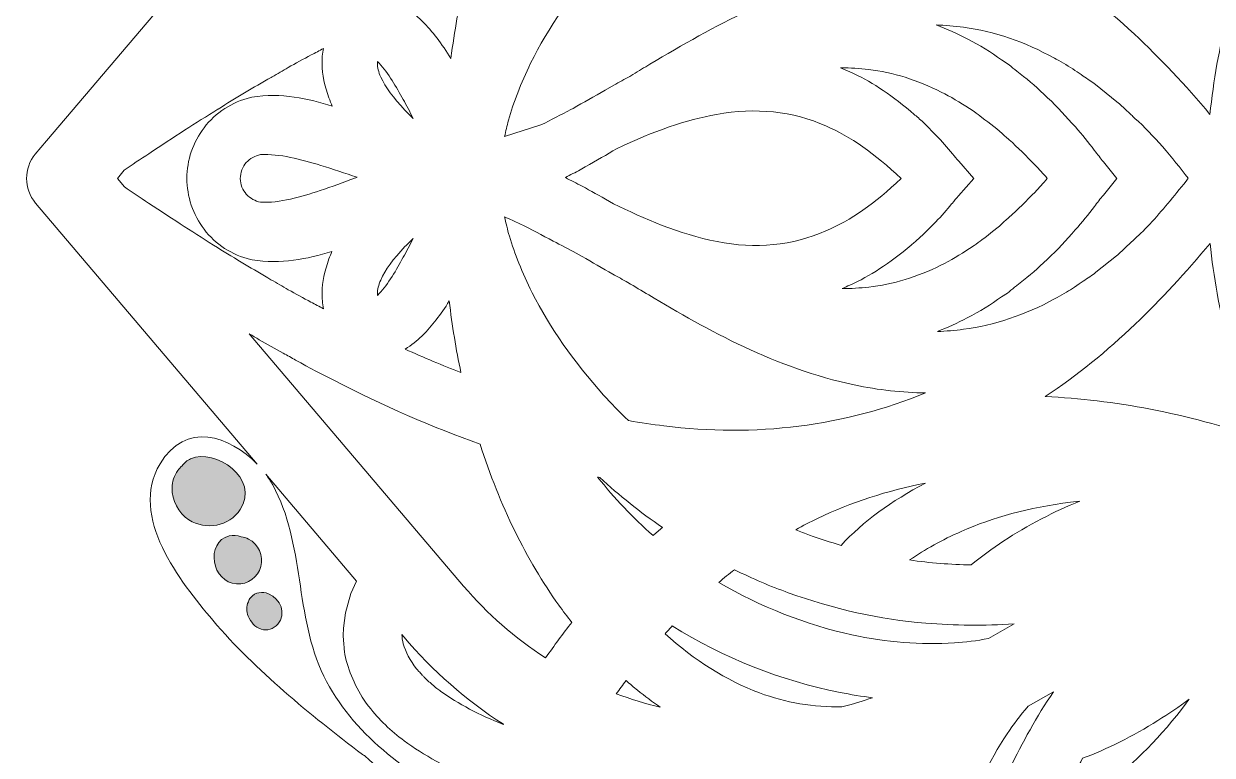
# Model space of a CAD drawing. Header units: millimetres. Extents: x -197 to 1097, y -667 to 136.
# Drawn here: x 193.4 to 317.7, y -111.9 to -35.4 of the extents above; entities that cross this region are included whole.
import ezdxf

# ---------------------------------------------------------------- set-up
doc = ezdxf.new("R2010")
doc.units = ezdxf.units.MM
doc.header["$MEASUREMENT"] = 0
doc.layers.add('engraving', color=7, linetype='Continuous')
doc.layers.add('Layer 5', color=7, linetype='Continuous')

# ---------------------------------------------------------------- blocks, each defined once
blk = doc.blocks.new('block 2')
at = {"layer": 'engraving'}
h = blk.add_hatch(color=1, dxfattribs=at)
h.dxf.hatch_style = 2
edge = h.paths.add_edge_path()
edge.add_spline(control_points=[(216.03, -86.19), (218.16, -82.91), (213.36, -79.74), (210.84, -80.88), (210.48, -81.04), (210.18, -81.28), (209.94, -81.62), (209.79, -81.76), (209.65, -81.91), (209.52, -82.09), (209.11, -82.64), (208.92, -83.27), (208.9, -83.91), (208.86, -85.21), (209.54, -86.54), (210.67, -87.26), (212.4, -88.38), (214.88, -87.94), (216.03, -86.19)], knot_values=[0, 0, 0, 0, 1, 1, 1, 2, 2, 2, 3, 3, 3, 4, 4, 4, 5, 5, 5, 6, 6, 6, 6], degree=3, periodic=1)
h = blk.add_hatch(color=1, dxfattribs=at)
h.dxf.hatch_style = 2
edge = h.paths.add_edge_path()
edge.add_spline(control_points=[(218.18, -92.14), (218.49, -91.01), (217.93, -89.81), (216.9, -89.27), (216.66, -89.15), (216.39, -89.07), (216.12, -89.03), (215.73, -88.88), (215.31, -88.83), (214.88, -88.94), (213.63, -89.24), (213.15, -90.5), (213.33, -91.66), (213.53, -92.86), (214.39, -93.87), (215.65, -93.96), (216.82, -94.05), (217.88, -93.27), (218.18, -92.14)], knot_values=[0, 0, 0, 0, 1, 1, 1, 2, 2, 2, 3, 3, 3, 4, 4, 4, 5, 5, 5, 6, 6, 6, 6], degree=3, periodic=1)
h = blk.add_hatch(color=1, dxfattribs=at)
h.dxf.hatch_style = 2
edge = h.paths.add_edge_path()
edge.add_spline(control_points=[(217.13, -95.38), (217.02, -95.52), (216.93, -95.67), (216.88, -95.83), (216.63, -96.29), (216.67, -96.85), (216.87, -97.34), (217.12, -97.94), (217.56, -98.5), (218.21, -98.7), (218.85, -98.89), (219.53, -98.69), (219.97, -98.18), (220.91, -97.09), (220.23, -95.5), (219, -94.99), (218.35, -94.73), (217.59, -94.83), (217.13, -95.38)], knot_values=[0, 0, 0, 0, 1, 1, 1, 2, 2, 2, 3, 3, 3, 4, 4, 4, 5, 5, 5, 6, 6, 6, 6], degree=3, periodic=1)
at = {"layer": 'engraving', "lineweight": 0}
for points in [[(216.03, -86.19), (218.16, -82.91), (213.36, -79.74), (210.84, -80.88), (210.48, -81.04), (210.18, -81.28), (209.94, -81.62), (209.79, -81.76), (209.65, -81.91), (209.52, -82.09), (209.11, -82.64), (208.92, -83.27), (208.9, -83.91), (208.86, -85.21), (209.54, -86.54), (210.67, -87.26), (212.4, -88.38), (214.88, -87.94), (216.03, -86.19)], [(218.18, -92.14), (218.49, -91.01), (217.93, -89.81), (216.9, -89.27), (216.66, -89.15), (216.39, -89.07), (216.12, -89.03), (215.73, -88.88), (215.31, -88.83), (214.88, -88.94), (213.63, -89.24), (213.15, -90.5), (213.33, -91.66), (213.53, -92.86), (214.39, -93.87), (215.65, -93.96), (216.82, -94.05), (217.88, -93.27), (218.18, -92.14)], [(217.13, -95.38), (217.02, -95.52), (216.93, -95.67), (216.88, -95.83), (216.63, -96.29), (216.67, -96.85), (216.87, -97.34), (217.12, -97.94), (217.56, -98.5), (218.21, -98.7), (218.85, -98.89), (219.53, -98.69), (219.97, -98.18), (220.91, -97.09), (220.23, -95.5), (219, -94.99), (218.35, -94.73), (217.59, -94.83), (217.13, -95.38)]]:
    blk.add_open_spline(points, degree=3, knots=[0, 0, 0, 0, 1, 1, 1, 2, 2, 2, 3, 3, 3, 4, 4, 4, 5, 5, 5, 6, 6, 6, 6], dxfattribs=at)

msp = doc.modelspace()

# ---------------------------------------------------------------- linework, layer by layer
at = {"layer": 'Layer 5', "lineweight": 0}
for points, knots in [([(577.26, -48.98), (577.26, -48.98), (556.16, -24.14), (556.16, -24.14), (558.66, -25.37), (561.46, -25.24), (563.31, -22.13), (566.59, -16.58), (561.23, -9.82), (557.77, -5.76), (553.22, -0.39), (547.68, 4.04), (542.12, 8.3), (542.05, 8.35), (541.99, 8.38), (541.92, 8.41), (539.24, 10.86), (536.13, 12.85), (532.93, 14.61), (533.15, 15.09), (533.37, 15.57), (533.59, 16.05), (534.04, 15.91), (534.5, 15.76), (534.95, 15.58), (537.78, 14.45), (540.34, 12.81), (543.03, 11.41), (545.81, 9.98), (549.04, 8.88), (552.11, 9.89), (554.45, 10.66), (556.4, 12.63), (557, 15.01), (557.64, 17.52), (556.78, 20.13), (554.58, 21.64), (552.02, 23.39), (548.84, 23.11), (545.98, 22.58), (542.37, 21.91), (538.84, 20.85), (535.28, 20.02), (537.09, 24.45), (538.75, 29.15), (540.25, 34.11), (540.57, 35.17), (540.43, 36.35), (539.86, 37.34), (539.29, 38.32), (538.34, 39.04), (537.25, 39.29), (531.4, 40.66), (525.73, 41.67), (520.3, 42.32), (523.17, 45.55), (526.39, 48.49), (529.22, 51.79), (531.11, 54), (532.93, 56.62), (532.7, 59.71), (532.5, 62.37), (530.67, 64.42), (528.17, 65.12), (525.81, 65.79), (523.13, 65.09), (521.29, 63.45), (518.88, 61.29), (518.22, 57.94), (518.07, 54.82), (517.93, 51.79), (518.07, 48.75), (517.64, 45.74), (517.49, 44.69), (517.24, 43.67), (516.92, 42.68), (516.53, 42.71), (516.13, 42.76), (515.74, 42.79), (515.91, 46.98), (515.82, 51.27), (514.92, 55.37), (514.92, 55.43), (514.93, 55.51), (514.91, 55.59), (514.01, 62.54), (512.94, 69.55), (510.57, 76.17), (508.78, 81.2), (505.61, 89.22), (499.16, 89.15), (495.82, 89.11), (494.27, 87.09), (493.91, 84.59), (493.91, 84.59), (484.42, 111.18), (484.42, 111.18), (484.42, 111.18), (483.8, 112.89), (483.8, 112.89), (483.1, 114.68), (481.28, 115.73), (479.35, 115.44), (479.35, 115.44), (446.04, 109.36), (446.04, 109.36), (448.87, 110.84), (450.71, 113.54), (448.72, 117.06), (445.56, 122.68), (437.03, 121.42), (431.78, 120.46), (424.86, 119.19), (418.25, 116.62), (411.78, 113.92), (411.71, 113.89), (411.65, 113.85), (411.59, 113.81), (408.18, 112.73), (404.95, 111.07), (401.88, 109.22), (401.57, 109.66), (401.25, 110.1), (400.93, 110.54), (401.24, 110.82), (401.56, 111.1), (401.89, 111.36), (404.29, 113.24), (406.99, 114.64), (409.54, 116.28), (412.17, 117.96), (414.73, 120.21), (415.4, 123.38), (415.91, 125.79), (415.17, 128.46), (413.41, 130.17), (411.56, 131.98), (408.87, 132.54), (406.46, 131.38), (403.67, 130.04), (402.31, 127.15), (401.35, 124.41), (400.15, 121.01), (399.3, 117.5), (398.27, 114.06), (395.43, 117.68), (392.31, 121.32), (388.91, 124.94), (388.15, 125.75), (387.06, 126.21), (385.92, 126.21), (384.78, 126.21), (383.69, 125.75), (382.93, 124.93), (378.72, 120.45), (374.93, 115.95), (371.6, 111.47), (370.12, 115.75), (369.18, 120.22), (367.66, 124.5), (366.7, 127.24), (365.34, 130.13), (362.55, 131.47), (360.14, 132.63), (357.45, 132.07), (355.6, 130.26), (353.84, 128.55), (353.1, 125.88), (353.61, 123.46), (354.28, 120.3), (356.84, 118.05), (359.47, 116.36), (362.02, 114.73), (364.72, 113.33), (367.12, 111.45), (368.09, 110.68), (368.95, 109.82), (369.74, 108.91), (369.54, 108.62), (369.34, 108.34), (369.14, 108.05), (369.13, 108.06), (369.11, 108.07), (369.1, 108.08), (365.45, 110.42), (361.56, 112.59), (357.42, 113.9), (357.36, 113.94), (357.3, 113.98), (357.23, 114.01), (350.76, 116.7), (344.15, 119.28), (337.23, 120.54), (331.98, 121.5), (323.45, 122.77), (320.29, 117.15), (318.55, 114.07), (319.74, 111.62), (321.96, 110.06), (321.96, 110.06), (294.25, 115.12), (294.25, 115.12), (294.25, 115.12), (292.46, 115.44), (292.46, 115.44), (290.56, 115.73), (288.74, 114.68), (288.03, 112.87), (288.03, 112.87), (275.71, 78.36), (275.71, 78.36), (276.97, 82.41), (276.15, 87.37), (270.89, 87.43), (264.45, 87.5), (261.28, 79.48), (259.48, 74.45), (257.12, 67.83), (256.04, 60.81), (255.14, 53.86), (255.13, 53.78), (255.13, 53.71), (255.14, 53.64), (254.35, 50.05), (254.18, 46.31), (254.27, 42.62), (253.75, 42.56), (253.24, 42.52), (252.72, 42.46), (252.6, 42.97), (252.49, 43.49), (252.42, 44.02), (251.98, 47.03), (252.12, 50.07), (251.98, 53.1), (251.84, 56.22), (251.17, 59.56), (248.76, 61.72), (246.93, 63.37), (244.25, 64.07), (241.88, 63.4), (239.39, 62.7), (237.56, 60.65), (237.36, 57.99), (237.12, 54.9), (238.95, 52.28), (240.84, 50.07), (243.27, 47.23), (246.01, 44.65), (248.55, 41.93), (244.04, 41.28), (239.37, 40.41), (234.59, 39.29), (233.5, 39.04), (232.55, 38.32), (231.98, 37.34), (231.41, 36.35), (231.27, 35.17), (231.59, 34.11), (233.35, 28.31), (235.32, 22.84), (237.5, 17.78), (232.94, 18.63), (228.5, 20.09), (223.92, 20.94), (221.07, 21.48), (217.88, 21.75), (215.33, 20), (213.12, 18.49), (212.26, 15.89), (212.9, 13.38), (213.5, 11), (215.45, 9.02), (217.79, 8.26), (220.87, 7.25), (224.1, 8.34), (226.87, 9.78), (229.56, 11.17), (232.13, 12.81), (234.95, 13.94), (236.19, 14.44), (237.45, 14.77), (238.73, 15), (238.87, 14.69), (239.01, 14.38), (239.16, 14.07), (239.06, 14.06), (238.96, 14.03), (238.86, 13.98), (235.01, 11.98), (231.19, 9.7), (227.98, 6.77), (227.91, 6.75), (227.85, 6.71), (227.79, 6.66), (222.22, 2.41), (216.68, -2.03), (212.13, -7.39), (208.67, -11.46), (203.31, -18.21), (206.6, -23.76), (208.71, -27.33), (212.09, -26.98), (214.83, -25.15), (214.83, -25.15), (195.76, -47.59), (195.76, -47.59), (195.76, -47.59), (194.58, -48.98), (194.58, -48.98), (193.38, -50.49), (193.38, -52.59), (194.6, -54.11), (194.6, -54.11), (217.81, -81.43), (217.81, -81.43), (214.93, -78.44), (210.29, -76.92), (207.64, -81.4), (204.36, -86.94), (209.72, -93.7), (213.17, -97.77), (217.73, -103.13), (223.27, -107.56), (228.83, -111.82), (228.9, -111.87), (228.96, -111.9), (229.02, -111.93), (231.86, -114.52), (235.18, -116.61), (238.57, -118.43), (238.37, -118.87), (238.17, -119.31), (237.97, -119.76), (237.31, -119.58), (236.65, -119.36), (236, -119.1), (233.17, -117.97), (230.61, -116.33), (227.91, -114.94), (225.14, -113.5), (221.91, -112.41), (218.84, -113.42), (216.5, -114.18), (214.55, -116.16), (213.95, -118.53), (213.31, -121.04), (214.17, -123.65), (216.37, -125.16), (218.93, -126.91), (222.11, -126.64), (224.97, -126.1), (228.84, -125.38), (232.62, -124.23), (236.45, -123.37), (234.68, -127.72), (233.06, -132.33), (231.59, -137.18), (231.27, -138.25), (231.41, -139.43), (231.98, -140.41), (232.55, -141.4), (233.5, -142.11), (234.59, -142.37), (240.28, -143.7), (245.8, -144.69), (251.09, -145.34), (248.12, -148.78), (244.7, -151.85), (241.73, -155.32), (239.84, -157.53), (238.01, -160.14), (238.25, -163.23), (238.45, -165.9), (240.28, -167.94), (242.78, -168.65), (245.14, -169.31), (247.82, -168.61), (249.66, -166.97), (252.07, -164.81), (252.73, -161.47), (252.88, -158.35), (253.02, -155.32), (252.88, -152.28), (253.31, -149.26), (253.49, -148.02), (253.8, -146.84), (254.21, -145.68), (254.55, -145.72), (254.9, -145.75), (255.24, -145.78), (255.24, -145.81), (255.23, -145.84), (255.23, -145.87), (255.03, -150.2), (255.1, -154.65), (256.03, -158.89), (256.03, -158.96), (256.02, -159.03), (256.03, -159.11), (256.94, -166.06), (258.01, -173.07), (260.37, -179.7), (262.17, -184.72), (265.34, -192.75), (271.78, -192.67), (276.54, -192.62), (277.67, -188.56), (276.91, -184.8), (276.91, -184.8), (287.42, -214.25), (287.42, -214.25), (287.42, -214.25), (288.04, -215.96), (288.04, -215.96), (288.74, -217.76), (290.56, -218.81), (292.49, -218.52), (292.49, -218.52), (325.96, -212.4), (325.96, -212.4), (322.57, -213.73), (320.01, -216.64), (322.22, -220.59), (325.38, -226.2), (333.92, -224.94), (339.17, -223.98), (346.09, -222.72), (352.7, -220.14), (359.17, -217.45), (359.24, -217.42), (359.3, -217.38), (359.36, -217.34), (363.08, -216.16), (366.59, -214.29), (369.91, -212.23), (370.18, -212.61), (370.46, -212.99), (370.74, -213.37), (370.21, -213.91), (369.66, -214.41), (369.06, -214.88), (366.66, -216.76), (363.96, -218.16), (361.4, -219.8), (358.78, -221.48), (356.21, -223.73), (355.55, -226.9), (355.04, -229.31), (355.78, -231.98), (357.54, -233.7), (359.39, -235.5), (362.08, -236.07), (364.49, -234.91), (367.28, -233.57), (368.63, -230.68), (369.6, -227.93), (370.94, -224.16), (371.83, -220.24), (373.04, -216.44), (376.01, -220.29), (379.32, -224.16), (382.93, -228.01), (383.69, -228.82), (384.78, -229.29), (385.92, -229.29), (387.06, -229.29), (388.15, -228.82), (388.91, -228.01), (392.82, -223.85), (396.36, -219.67), (399.52, -215.51), (400.9, -219.63), (401.83, -223.91), (403.28, -228.02), (404.25, -230.76), (405.6, -233.66), (408.4, -235), (410.81, -236.15), (413.5, -235.59), (415.35, -233.79), (417.11, -232.07), (417.84, -229.4), (417.34, -226.99), (416.67, -223.82), (414.11, -221.57), (411.48, -219.89), (408.93, -218.25), (406.22, -216.85), (403.83, -214.97), (402.99, -214.31), (402.22, -213.58), (401.52, -212.8), (401.75, -212.48), (401.98, -212.15), (402.21, -211.83), (405.76, -214.08), (409.52, -216.15), (413.53, -217.43), (413.58, -217.47), (413.65, -217.5), (413.72, -217.54), (420.19, -220.23), (426.8, -222.81), (433.72, -224.07), (438.97, -225.03), (447.5, -226.29), (450.66, -220.68), (452.78, -216.9), (450.53, -214.08), (447.36, -212.68), (447.36, -212.68), (477.59, -218.2), (477.59, -218.2), (477.59, -218.2), (479.38, -218.52), (479.38, -218.52), (481.28, -218.8), (483.1, -217.75), (483.81, -215.94), (483.81, -215.94), (494.72, -185.4), (494.72, -185.4), (494.79, -188.34), (496.28, -190.91), (500.06, -190.95), (506.5, -191.02), (509.67, -183), (511.47, -177.97), (513.83, -171.35), (514.9, -164.34), (515.81, -157.39), (515.82, -157.31), (515.82, -157.24), (515.81, -157.17), (516.63, -153.45), (516.78, -149.59), (516.67, -145.78), (517.16, -145.73), (517.65, -145.69), (518.14, -145.64), (518.3, -146.26), (518.44, -146.89), (518.53, -147.54), (518.96, -150.56), (518.82, -153.6), (518.96, -156.63), (519.11, -159.75), (519.78, -163.09), (522.19, -165.25), (524.02, -166.89), (526.7, -167.59), (529.06, -166.92), (531.56, -166.22), (533.39, -164.17), (533.59, -161.51), (533.83, -158.42), (532, -155.8), (530.11, -153.59), (527.59, -150.65), (524.75, -148), (522.14, -145.16), (527.01, -144.51), (532.06, -143.58), (537.26, -142.37), (538.34, -142.11), (539.29, -141.4), (539.86, -140.41), (540.43, -139.43), (540.57, -138.25), (540.25, -137.18), (538.57, -131.64), (536.69, -126.41), (534.63, -121.54), (538.78, -122.4), (542.85, -123.69), (547.02, -124.47), (549.88, -125), (553.07, -125.28), (555.62, -123.53), (557.83, -122.02), (558.69, -119.41), (558.05, -116.9), (557.44, -114.52), (555.5, -112.55), (553.16, -111.78), (550.08, -110.77), (546.85, -111.87), (544.08, -113.3), (541.38, -114.7), (538.82, -116.34), (536, -117.47), (535.08, -117.83), (534.16, -118.11), (533.22, -118.32), (533.05, -117.94), (532.87, -117.56), (532.7, -117.18), (536.34, -115.26), (539.93, -113.07), (542.97, -110.3), (543.03, -110.27), (543.1, -110.24), (543.16, -110.19), (548.73, -105.93), (554.26, -101.5), (558.82, -96.13), (562.27, -92.07), (567.64, -85.31), (564.35, -79.77), (562.49, -76.62), (559.66, -76.52), (557.13, -77.79), (557.13, -77.79), (576.08, -55.48), (576.08, -55.48), (576.08, -55.48), (577.26, -54.09), (577.26, -54.09), (578.46, -52.59), (578.46, -50.49), (577.26, -48.98)], [0, 0, 0, 0, 1, 1, 1, 2, 2, 2, 3, 3, 3, 4, 4, 4, 5, 5, 5, 6, 6, 6, 7, 7, 7, 8, 8, 8, 9, 9, 9, 10, 10, 10, 11, 11, 11, 12, 12, 12, 13, 13, 13, 14, 14, 14, 15, 15, 15, 16, 16, 16, 17, 17, 17, 18, 18, 18, 19, 19, 19, 20, 20, 20, 21, 21, 21, 22, 22, 22, 23, 23, 23, 24, 24, 24, 25, 25, 25, 26, 26, 26, 27, 27, 27, 28, 28, 28, 29, 29, 29, 30, 30, 30, 31, 31, 31, 32, 32, 32, 33, 33, 33, 34, 34, 34, 35, 35, 35, 36, 36, 36, 37, 37, 37, 38, 38, 38, 39, 39, 39, 40, 40, 40, 41, 41, 41, 42, 42, 42, 43, 43, 43, 44, 44, 44, 45, 45, 45, 46, 46, 46, 47, 47, 47, 48, 48, 48, 49, 49, 49, 50, 50, 50, 51, 51, 51, 52, 52, 52, 53, 53, 53, 54, 54, 54, 55, 55, 55, 56, 56, 56, 57, 57, 57, 58, 58, 58, 59, 59, 59, 60, 60, 60, 61, 61, 61, 62, 62, 62, 63, 63, 63, 64, 64, 64, 65, 65, 65, 66, 66, 66, 67, 67, 67, 68, 68, 68, 69, 69, 69, 70, 70, 70, 71, 71, 71, 72, 72, 72, 73, 73, 73, 74, 74, 74, 75, 75, 75, 76, 76, 76, 77, 77, 77, 78, 78, 78, 79, 79, 79, 80, 80, 80, 81, 81, 81, 82, 82, 82, 83, 83, 83, 84, 84, 84, 85, 85, 85, 86, 86, 86, 87, 87, 87, 88, 88, 88, 89, 89, 89, 90, 90, 90, 91, 91, 91, 92, 92, 92, 93, 93, 93, 94, 94, 94, 95, 95, 95, 96, 96, 96, 97, 97, 97, 98, 98, 98, 99, 99, 99, 100, 100, 100, 101, 101, 101, 102, 102, 102, 103, 103, 103, 104, 104, 104, 105, 105, 105, 106, 106, 106, 107, 107, 107, 108, 108, 108, 109, 109, 109, 110, 110, 110, 111, 111, 111, 112, 112, 112, 113, 113, 113, 114, 114, 114, 115, 115, 115, 116, 116, 116, 117, 117, 117, 118, 118, 118, 119, 119, 119, 120, 120, 120, 121, 121, 121, 122, 122, 122, 123, 123, 123, 124, 124, 124, 125, 125, 125, 126, 126, 126, 127, 127, 127, 128, 128, 128, 129, 129, 129, 130, 130, 130, 131, 131, 131, 132, 132, 132, 133, 133, 133, 134, 134, 134, 135, 135, 135, 136, 136, 136, 137, 137, 137, 138, 138, 138, 139, 139, 139, 140, 140, 140, 141, 141, 141, 142, 142, 142, 143, 143, 143, 144, 144, 144, 145, 145, 145, 146, 146, 146, 147, 147, 147, 148, 148, 148, 149, 149, 149, 150, 150, 150, 151, 151, 151, 152, 152, 152, 153, 153, 153, 154, 154, 154, 155, 155, 155, 156, 156, 156, 157, 157, 157, 158, 158, 158, 159, 159, 159, 160, 160, 160, 161, 161, 161, 162, 162, 162, 163, 163, 163, 164, 164, 164, 165, 165, 165, 166, 166, 166, 167, 167, 167, 168, 168, 168, 169, 169, 169, 170, 170, 170, 171, 171, 171, 172, 172, 172, 173, 173, 173, 174, 174, 174, 175, 175, 175, 176, 176, 176, 177, 177, 177, 178, 178, 178, 179, 179, 179, 180, 180, 180, 181, 181, 181, 182, 182, 182, 183, 183, 183, 184, 184, 184, 185, 185, 185, 186, 186, 186, 187, 187, 187, 188, 188, 188, 189, 189, 189, 190, 190, 190, 191, 191, 191, 192, 192, 192, 193, 193, 193, 194, 194, 194, 195, 195, 195, 196, 196, 196, 197, 197, 197, 198, 198, 198, 199, 199, 199, 200, 200, 200, 201, 201, 201, 202, 202, 202, 203, 203, 203, 204, 204, 204, 205, 205, 205, 206, 206, 206, 207, 207, 207, 207]), ([(253.84, -28.7), (253.84, -28.7), (253.85, -28.7), (253.85, -28.7), (254.56, -27.9), (255.33, -27.1), (256.27, -26.2), (257.71, -25.93), (259.06, -25.72), (260.4, -25.56), (270.23, -24.2), (280.08, -25.48), (288.57, -29.16), (285.91, -29.12), (283.13, -29.41), (280.26, -30.03), (272.48, -31.77), (265.72, -35.54), (258.9, -39.58), (258.31, -39.93), (257.72, -40.29), (257.12, -40.65), (257.12, -40.65), (256.79, -40.86), (256.79, -40.86), (256.24, -41.16), (255.69, -41.46), (255.13, -41.78), (255.13, -41.78), (254.23, -42.29), (254.23, -42.29), (253.08, -42.94), (251.93, -43.6), (250.85, -44.21), (250.85, -44.21), (250.64, -44.32), (250.64, -44.32), (249.61, -44.86), (248.55, -45.41), (247.49, -45.94), (247.49, -45.94), (243.69, -47.16), (243.69, -47.16), (243.81, -46.61), (243.94, -46.04), (244.1, -45.45), (244.62, -43.59), (245.38, -41.63), (246.42, -39.49), (248.27, -35.73), (250.77, -32.1), (253.84, -28.7)], [0, 0, 0, 0, 1, 1, 1, 2, 2, 2, 3, 3, 3, 4, 4, 4, 5, 5, 5, 6, 6, 6, 7, 7, 7, 8, 8, 8, 9, 9, 9, 10, 10, 10, 11, 11, 11, 12, 12, 12, 13, 13, 13, 14, 14, 14, 15, 15, 15, 16, 16, 16, 17, 17, 17, 17]), ([(322.78, -24.36), (320.01, -30.81), (318.2, -37.83), (317.5, -44.83), (314.91, -41.75), (312.3, -38.98), (309.56, -36.42), (306.53, -33.57), (303.27, -30.99), (299.83, -28.73), (307.1, -28.47), (314.8, -27), (322.78, -24.36)], [0, 0, 0, 0, 1, 1, 1, 2, 2, 2, 3, 3, 3, 4, 4, 4, 4]), ([(238.07, -38.99), (237.13, -37.43), (236.16, -36.17), (235.07, -35.07), (235.07, -35.07), (235.01, -35.01), (235.01, -35.01), (234.52, -34.56), (233.96, -34.08), (233.28, -33.69), (235.38, -32.73), (237.41, -31.87), (239.43, -31.09), (238.91, -33.48), (238.47, -36.04), (238.07, -38.99)], [0, 0, 0, 0, 1, 1, 1, 2, 2, 2, 3, 3, 3, 4, 4, 4, 5, 5, 5, 5]), ([(292.09, -66.12), (293.41, -65.47), (294.58, -64.69), (295.7, -63.93), (295.7, -63.93), (296.3, -63.53), (296.3, -63.53), (296.3, -63.53), (296.47, -63.4), (296.47, -63.4), (296.73, -63.19), (296.99, -62.98), (297.26, -62.77), (297.26, -62.77), (297.3, -62.74), (297.3, -62.74), (298.23, -62), (299.18, -61.25), (300.09, -60.35), (301.19, -59.38), (302.13, -58.34), (303.03, -57.33), (303.03, -57.33), (303.4, -56.93), (303.4, -56.93), (304.12, -56.12), (304.77, -55.29), (305.4, -54.48), (305.71, -54.07), (306.03, -53.67), (306.35, -53.27), (306.35, -53.27), (307.76, -51.54), (307.76, -51.54), (307.76, -51.54), (306.35, -49.8), (306.35, -49.8), (306.04, -49.43), (305.74, -49.03), (305.41, -48.61), (305.41, -48.61), (305.39, -48.58), (305.39, -48.58), (304.77, -47.78), (304.13, -46.95), (303.41, -46.15), (303.41, -46.15), (303.04, -45.75), (303.04, -45.75), (302.14, -44.74), (301.2, -43.69), (300.11, -42.72), (299.2, -41.82), (298.23, -41.05), (297.28, -40.3), (297.01, -40.09), (296.75, -39.88), (296.49, -39.66), (296.49, -39.66), (295.7, -39.12), (295.7, -39.12), (294.58, -38.36), (293.41, -37.57), (292.15, -36.96), (291.06, -36.39), (289.96, -35.9), (288.84, -35.47), (289.8, -35.51), (290.76, -35.59), (291.71, -35.72), (294.92, -36.15), (298.13, -37.24), (301.22, -38.96), (301.22, -38.96), (301.42, -39.06), (301.42, -39.06), (302.11, -39.44), (302.76, -39.8), (303.37, -40.24), (303.66, -40.44), (303.95, -40.63), (304.24, -40.82), (304.71, -41.14), (305.16, -41.43), (305.51, -41.7), (305.51, -41.7), (307.76, -43.51), (307.76, -43.51), (308.1, -43.77), (308.46, -44.12), (308.84, -44.49), (309.11, -44.74), (309.37, -45), (309.65, -45.25), (310.65, -46.14), (311.57, -47.14), (312.54, -48.2), (312.54, -48.2), (312.54, -48.2), (312.54, -48.2), (313.51, -49.36), (314.4, -50.45), (315.23, -51.52), (313.96, -53.13), (312.69, -54.65), (311.46, -56.05), (310.75, -56.8), (310.19, -57.35), (309.65, -57.84), (309.65, -57.84), (309.65, -57.85), (309.65, -57.85), (309.38, -58.09), (309.11, -58.35), (308.85, -58.6), (308.47, -58.97), (308.11, -59.32), (307.7, -59.64), (307.7, -59.64), (305.57, -61.36), (305.57, -61.36), (305.17, -61.67), (304.72, -61.97), (304.24, -62.29), (303.95, -62.48), (303.66, -62.67), (303.33, -62.9), (302.81, -63.28), (302.18, -63.62), (301.51, -63.99), (301.51, -63.99), (301.23, -64.14), (301.23, -64.14), (298.14, -65.83), (294.93, -66.9), (291.71, -67.32), (290.81, -67.44), (289.9, -67.52), (288.98, -67.55), (290.04, -67.14), (291.08, -66.66), (292.09, -66.12)], [0, 0, 0, 0, 1, 1, 1, 2, 2, 2, 3, 3, 3, 4, 4, 4, 5, 5, 5, 6, 6, 6, 7, 7, 7, 8, 8, 8, 9, 9, 9, 10, 10, 10, 11, 11, 11, 12, 12, 12, 13, 13, 13, 14, 14, 14, 15, 15, 15, 16, 16, 16, 17, 17, 17, 18, 18, 18, 19, 19, 19, 20, 20, 20, 21, 21, 21, 22, 22, 22, 23, 23, 23, 24, 24, 24, 25, 25, 25, 26, 26, 26, 27, 27, 27, 28, 28, 28, 29, 29, 29, 30, 30, 30, 31, 31, 31, 32, 32, 32, 33, 33, 33, 34, 34, 34, 35, 35, 35, 36, 36, 36, 37, 37, 37, 38, 38, 38, 39, 39, 39, 40, 40, 40, 41, 41, 41, 42, 42, 42, 43, 43, 43, 44, 44, 44, 45, 45, 45, 46, 46, 46, 47, 47, 47, 47]), ([(206.44, -54.11), (205.57, -53.56), (204.69, -52.95), (203.91, -52.4), (203.91, -52.4), (203.18, -51.54), (203.18, -51.54), (203.18, -51.54), (203.9, -50.68), (203.9, -50.68), (204.72, -50.11), (205.58, -49.52), (206.47, -48.95), (209.13, -47.19), (211.35, -45.73), (213.69, -44.3), (213.69, -44.3), (213.73, -44.28), (213.73, -44.28), (215.52, -43.13), (217.43, -42.02), (219.28, -40.96), (219.28, -40.96), (219.36, -40.91), (219.36, -40.91), (219.93, -40.58), (220.5, -40.25), (221.03, -39.94), (221.82, -39.49), (222.65, -39.05), (223.46, -38.62), (223.89, -38.39), (224.32, -38.16), (224.74, -37.93), (224.63, -38.46), (224.58, -39), (224.6, -39.55), (224.62, -40.69), (224.85, -41.85), (225.31, -43.11), (225.42, -43.4), (225.54, -43.7), (225.66, -43.99), (223.18, -43.2), (220.34, -42.51), (217.23, -43.05), (217.23, -43.05), (217.11, -43.07), (217.11, -43.07), (215.18, -43.53), (213.45, -44.65), (212.25, -46.23), (211.09, -47.76), (210.45, -49.64), (210.45, -51.53), (210.45, -53.43), (211.09, -55.32), (212.25, -56.86), (213.44, -58.43), (215.16, -59.55), (217.12, -60.02), (217.12, -60.02), (217.29, -60.05), (217.29, -60.05), (220.29, -60.56), (223.04, -59.95), (225.61, -59.19), (225.51, -59.45), (225.41, -59.71), (225.31, -59.96), (224.85, -61.22), (224.62, -62.38), (224.6, -63.48), (224.58, -64.06), (224.63, -64.63), (224.75, -65.18), (224.31, -64.94), (223.87, -64.71), (223.42, -64.47), (222.67, -64.07), (221.82, -63.61), (221.06, -63.18), (220.46, -62.83), (219.86, -62.49), (219.25, -62.13), (217.42, -61.06), (215.52, -59.96), (213.67, -58.77), (211.33, -57.34), (209.11, -55.88), (206.44, -54.11)], [0, 0, 0, 0, 1, 1, 1, 2, 2, 2, 3, 3, 3, 4, 4, 4, 5, 5, 5, 6, 6, 6, 7, 7, 7, 8, 8, 8, 9, 9, 9, 10, 10, 10, 11, 11, 11, 12, 12, 12, 13, 13, 13, 14, 14, 14, 15, 15, 15, 16, 16, 16, 17, 17, 17, 18, 18, 18, 19, 19, 19, 20, 20, 20, 21, 21, 21, 22, 22, 22, 23, 23, 23, 24, 24, 24, 25, 25, 25, 26, 26, 26, 27, 27, 27, 28, 28, 28, 29, 29, 29, 30, 30, 30, 30]), ([(230.38, -39.51), (230.38, -39.43), (230.39, -39.36), (230.39, -39.3), (230.45, -39.35), (230.5, -39.41), (230.56, -39.47), (231.54, -40.52), (232.36, -41.98), (233.08, -43.27), (233.42, -43.89), (233.77, -44.54), (234.13, -45.26), (233.84, -44.98), (233.55, -44.7), (233.27, -44.4), (232.03, -43.1), (231.22, -42), (230.74, -40.94), (230.5, -40.39), (230.38, -39.91), (230.38, -39.51)], [0, 0, 0, 0, 1, 1, 1, 2, 2, 2, 3, 3, 3, 4, 4, 4, 5, 5, 5, 6, 6, 6, 7, 7, 7, 7]), ([(279.82, -62.7), (281.91, -61.76), (283.94, -60.43), (286.23, -58.51), (286.36, -58.39), (286.5, -58.27), (286.64, -58.16), (286.94, -57.9), (287.28, -57.61), (287.64, -57.25), (287.64, -57.25), (288.81, -56.07), (288.81, -56.07), (289.42, -55.46), (289.96, -54.82), (290.47, -54.2), (290.47, -54.2), (290.51, -54.16), (290.51, -54.16), (290.74, -53.89), (290.96, -53.62), (291.19, -53.36), (291.19, -53.36), (292.79, -51.56), (292.79, -51.56), (292.79, -51.56), (291.21, -49.73), (291.21, -49.73), (291, -49.49), (290.78, -49.23), (290.55, -48.96), (290.01, -48.31), (289.46, -47.63), (288.84, -47.03), (288.84, -47.03), (287.62, -45.79), (287.62, -45.79), (287.28, -45.45), (286.95, -45.17), (286.62, -44.9), (286.49, -44.78), (286.36, -44.67), (286.17, -44.51), (283.91, -42.61), (281.89, -41.3), (279.83, -40.39), (279.51, -40.24), (279.18, -40.1), (278.85, -39.97), (278.87, -39.97), (278.88, -39.97), (278.9, -39.97), (279.87, -39.97), (280.83, -40.02), (281.78, -40.14), (284.33, -40.44), (286.88, -41.23), (289.38, -42.5), (290.36, -42.97), (291.33, -43.58), (292.35, -44.23), (292.35, -44.23), (292.83, -44.54), (292.83, -44.54), (293.09, -44.74), (293.36, -44.94), (293.63, -45.15), (294.49, -45.79), (295.3, -46.4), (296.05, -47.11), (296.05, -47.11), (296.13, -47.18), (296.13, -47.18), (297.07, -47.97), (297.94, -48.86), (298.87, -49.8), (298.87, -49.8), (299.18, -50.12), (299.18, -50.12), (299.62, -50.56), (300.04, -51.03), (300.48, -51.54), (300.03, -52.06), (299.63, -52.51), (299.19, -52.96), (299.19, -52.96), (298.87, -53.28), (298.87, -53.28), (297.94, -54.23), (297.07, -55.12), (296.09, -55.95), (296.09, -55.95), (296.01, -56.02), (296.01, -56.02), (295.31, -56.69), (294.5, -57.31), (293.64, -57.95), (293.37, -58.15), (293.1, -58.36), (292.84, -58.56), (292.84, -58.56), (292.34, -58.88), (292.34, -58.88), (291.33, -59.52), (290.38, -60.13), (289.34, -60.62), (286.88, -61.85), (284.34, -62.62), (281.79, -62.9), (280.88, -63.01), (279.95, -63.06), (279.01, -63.05), (279.28, -62.94), (279.55, -62.82), (279.82, -62.7)], [0, 0, 0, 0, 1, 1, 1, 2, 2, 2, 3, 3, 3, 4, 4, 4, 5, 5, 5, 6, 6, 6, 7, 7, 7, 8, 8, 8, 9, 9, 9, 10, 10, 10, 11, 11, 11, 12, 12, 12, 13, 13, 13, 14, 14, 14, 15, 15, 15, 16, 16, 16, 17, 17, 17, 18, 18, 18, 19, 19, 19, 20, 20, 20, 21, 21, 21, 22, 22, 22, 23, 23, 23, 24, 24, 24, 25, 25, 25, 26, 26, 26, 27, 27, 27, 28, 28, 28, 29, 29, 29, 30, 30, 30, 31, 31, 31, 32, 32, 32, 33, 33, 33, 34, 34, 34, 35, 35, 35, 36, 36, 36, 37, 37, 37, 38, 38, 38, 38]), ([(277.29, -57.03), (273.86, -58.55), (269.93, -58.94), (265.92, -58.15), (261.96, -57.38), (258.22, -55.71), (255.07, -54.18), (253.94, -53.53), (253.04, -53.02), (252.15, -52.53), (252.15, -52.53), (251.8, -52.35), (251.8, -52.35), (251.23, -52.05), (250.65, -51.75), (250.05, -51.45), (250.58, -51.17), (251.09, -50.9), (251.6, -50.63), (251.6, -50.63), (252.13, -50.34), (252.13, -50.34), (253.29, -49.69), (254.43, -49.01), (255.39, -48.44), (259.35, -46.55), (262.68, -45.4), (265.88, -44.84), (269.92, -44.09), (273.87, -44.5), (277.32, -46.05), (279.85, -47.13), (282.43, -48.94), (285.17, -51.54), (282.44, -54.16), (279.92, -55.91), (277.29, -57.03)], [0, 0, 0, 0, 1, 1, 1, 2, 2, 2, 3, 3, 3, 4, 4, 4, 5, 5, 5, 6, 6, 6, 7, 7, 7, 8, 8, 8, 9, 9, 9, 10, 10, 10, 11, 11, 11, 12, 12, 12, 12]), ([(228.25, -51.42), (228.21, -51.43), (228.17, -51.45), (228.13, -51.46), (228.13, -51.46), (228.08, -51.48), (228.08, -51.48), (226.86, -51.94), (225.6, -52.41), (224.39, -52.81), (222.42, -53.46), (220.15, -54.13), (218.16, -54.02), (217.6, -53.92), (217.06, -53.62), (216.67, -53.19), (216.29, -52.77), (216.05, -52.14), (216.04, -51.56), (216.05, -50.93), (216.27, -50.31), (216.66, -49.88), (217.05, -49.45), (217.6, -49.15), (218.16, -49.04), (220.16, -48.94), (222.37, -49.54), (224.47, -50.18), (225.72, -50.56), (227, -50.99), (228.25, -51.42)], [0, 0, 0, 0, 1, 1, 1, 2, 2, 2, 3, 3, 3, 4, 4, 4, 5, 5, 5, 6, 6, 6, 7, 7, 7, 8, 8, 8, 9, 9, 9, 10, 10, 10, 10]), ([(256.66, -76.87), (255.64, -75.9), (254.81, -75.05), (254.05, -74.2), (250.93, -70.71), (248.42, -67.11), (246.58, -63.5), (245.52, -61.35), (244.73, -59.4), (244.19, -57.57), (243.99, -56.87), (243.83, -56.2), (243.69, -55.56), (244.23, -55.79), (244.76, -56.04), (245.29, -56.28), (246.44, -56.85), (247.63, -57.48), (248.79, -58.09), (249.58, -58.51), (250.37, -58.93), (251.19, -59.35), (251.19, -59.35), (251.81, -59.7), (251.81, -59.7), (252.85, -60.31), (253.93, -60.94), (255.01, -61.54), (255.54, -61.84), (256.08, -62.14), (256.59, -62.42), (257.32, -62.86), (258.05, -63.3), (258.78, -63.73), (264.88, -67.38), (272.09, -71.41), (280.28, -73.14), (282.84, -73.68), (285.33, -73.96), (287.74, -73.97), (279.41, -77.43), (269.83, -78.65), (260.36, -77.42), (259.16, -77.28), (257.94, -77.1), (256.66, -76.87)], [0, 0, 0, 0, 1, 1, 1, 2, 2, 2, 3, 3, 3, 4, 4, 4, 5, 5, 5, 6, 6, 6, 7, 7, 7, 8, 8, 8, 9, 9, 9, 10, 10, 10, 11, 11, 11, 12, 12, 12, 13, 13, 13, 14, 14, 14, 15, 15, 15, 15]), ([(230.73, -62.17), (231.22, -61.09), (232.03, -59.98), (233.27, -58.67), (233.56, -58.38), (233.85, -58.09), (234.13, -57.82), (233.77, -58.53), (233.43, -59.18), (233.09, -59.79), (232.36, -61.09), (231.54, -62.56), (230.55, -63.62), (230.49, -63.68), (230.44, -63.73), (230.39, -63.78), (230.39, -63.72), (230.38, -63.65), (230.38, -63.57), (230.38, -63.18), (230.5, -62.69), (230.73, -62.17)], [0, 0, 0, 0, 1, 1, 1, 2, 2, 2, 3, 3, 3, 4, 4, 4, 5, 5, 5, 6, 6, 6, 7, 7, 7, 7]), ([(300.27, -74.37), (303.58, -72.16), (306.74, -69.61), (309.68, -66.77), (312.39, -64.19), (314.97, -61.41), (317.51, -58.33), (318.22, -65.31), (320.02, -72.29), (322.78, -78.72), (314.96, -76.13), (307.41, -74.67), (300.27, -74.37)], [0, 0, 0, 0, 1, 1, 1, 2, 2, 2, 3, 3, 3, 4, 4, 4, 4]), ([(235.03, -68.05), (235.03, -68.05), (235.1, -67.98), (235.1, -67.98), (236.1, -66.96), (237.01, -65.79), (237.9, -64.36), (238.21, -66.95), (238.61, -69.42), (239.13, -71.85), (237.21, -71.1), (235.27, -70.29), (233.28, -69.39), (233.96, -68.99), (234.53, -68.51), (235.03, -68.05)], [0, 0, 0, 0, 1, 1, 1, 2, 2, 2, 3, 3, 3, 4, 4, 4, 5, 5, 5, 5]), ([(218.02, -68.41), (218.86, -68.9), (219.7, -69.36), (220.53, -69.82), (220.97, -70.06), (221.41, -70.3), (221.83, -70.54), (223.27, -71.36), (224.7, -72.09), (225.77, -72.62), (231, -75.32), (236.16, -77.58), (241.13, -79.34), (243.2, -85.79), (245.98, -91.46), (249.38, -96.2), (249.81, -96.8), (250.25, -97.38), (250.73, -97.99), (249.8, -99.17), (248.88, -100.42), (247.98, -101.7), (244.76, -99.62), (241.88, -97.1), (239.41, -94.19), (239.41, -94.19), (216.98, -67.79), (216.98, -67.79), (217.32, -67.99), (217.66, -68.2), (218.02, -68.41)], [0, 0, 0, 0, 1, 1, 1, 2, 2, 2, 3, 3, 3, 4, 4, 4, 5, 5, 5, 6, 6, 6, 7, 7, 7, 8, 8, 8, 9, 9, 9, 10, 10, 10, 10]), ([(239.29, -116.86), (233.44, -113.69), (227.79, -109.72), (224.78, -103.6), (221.71, -97.37), (222.81, -89.69), (219.43, -83.61), (219.21, -83.22), (218.97, -82.85), (218.7, -82.48), (218.7, -82.48), (228.21, -93.68), (228.21, -93.68), (228.21, -93.68), (227.62, -94.95), (227.62, -94.95), (227.62, -94.95), (227.04, -96.98), (227.04, -96.98), (227.04, -96.98), (226.85, -98.61), (226.85, -98.61), (226.85, -98.61), (226.83, -98.75), (226.83, -98.75), (226.82, -98.93), (226.8, -99.14), (226.8, -99.38), (226.8, -99.38), (226.87, -100.26), (226.87, -100.26), (226.87, -100.33), (226.88, -100.4), (226.89, -100.51), (226.92, -100.83), (226.95, -101.26), (227.05, -101.65), (227.44, -103.38), (228.24, -105.09), (229.44, -106.74), (229.44, -106.74), (229.48, -106.79), (229.48, -106.79), (230.55, -108.16), (231.8, -109.37), (233.19, -110.37), (235.23, -111.9), (237.63, -113.2), (240.53, -114.32), (240.11, -115.15), (239.7, -116), (239.29, -116.86)], [0, 0, 0, 0, 1, 1, 1, 2, 2, 2, 3, 3, 3, 4, 4, 4, 5, 5, 5, 6, 6, 6, 7, 7, 7, 8, 8, 8, 9, 9, 9, 10, 10, 10, 11, 11, 11, 12, 12, 12, 13, 13, 13, 14, 14, 14, 15, 15, 15, 16, 16, 16, 17, 17, 17, 17]), ([(259.23, -88.89), (257.12, -87.05), (255.18, -85), (253.43, -82.79), (253.5, -82.8), (253.57, -82.81), (253.64, -82.83), (255.68, -84.7), (257.88, -86.46), (260.2, -88.05), (259.87, -88.33), (259.55, -88.61), (259.23, -88.89)], [0, 0, 0, 0, 1, 1, 1, 2, 2, 2, 3, 3, 3, 4, 4, 4, 4]), ([(278.9, -89.93), (277.77, -89.6), (276.66, -89.24), (275.59, -88.85), (275.12, -88.67), (274.64, -88.49), (274.15, -88.29), (274.91, -87.87), (275.67, -87.48), (276.43, -87.12), (279.98, -85.42), (283.75, -84.19), (287.72, -83.43), (284.17, -85.26), (281.21, -87.45), (278.9, -89.93)], [0, 0, 0, 0, 1, 1, 1, 2, 2, 2, 3, 3, 3, 4, 4, 4, 5, 5, 5, 5]), ([(291.47, -88.47), (294.77, -87), (298.51, -85.99), (302.9, -85.4), (302.9, -85.4), (303.88, -85.29), (303.88, -85.29), (302.54, -85.84), (301.2, -86.46), (299.88, -87.15), (297.03, -88.65), (294.61, -90.23), (292.51, -91.98), (290.35, -91.94), (288.19, -91.76), (286.07, -91.46), (287.67, -90.36), (289.48, -89.36), (291.47, -88.47)], [0, 0, 0, 0, 1, 1, 1, 2, 2, 2, 3, 3, 3, 4, 4, 4, 5, 5, 5, 6, 6, 6, 6]), ([(280.04, -99.29), (275.25, -98.25), (270.45, -96.36), (266.1, -93.8), (266.64, -93.34), (267.19, -92.9), (267.75, -92.48), (269.64, -93.41), (271.53, -94.22), (273.38, -94.89), (278.12, -96.6), (282.96, -97.68), (287.77, -98.07), (290.78, -98.33), (293.88, -98.35), (297.01, -98.13), (297.01, -98.13), (294.34, -99.67), (294.34, -99.67), (293.08, -99.91), (291.9, -100.06), (290.75, -100.12), (287.24, -100.36), (283.64, -100.08), (280.04, -99.29)], [0, 0, 0, 0, 1, 1, 1, 2, 2, 2, 3, 3, 3, 4, 4, 4, 5, 5, 5, 6, 6, 6, 7, 7, 7, 8, 8, 8, 8]), ([(243.57, -108.65), (243.56, -108.65), (243.56, -108.66), (243.56, -108.66), (241.03, -107.68), (238.88, -106.53), (236.98, -105.18), (236.98, -105.18), (236.91, -105.13), (236.91, -105.13), (236.63, -104.95), (236.33, -104.68), (236.01, -104.39), (235.86, -104.26), (235.71, -104.13), (235.53, -103.98), (235.53, -103.98), (235.49, -103.94), (235.49, -103.94), (235.44, -103.9), (235.37, -103.82), (235.28, -103.72), (235.21, -103.64), (235.13, -103.56), (235.08, -103.5), (234.96, -103.37), (234.85, -103.24), (234.73, -103.12), (234.64, -103.03), (234.56, -102.95), (234.49, -102.86), (233.79, -101.97), (233.32, -101.07), (233.09, -100.22), (233.01, -99.91), (232.96, -99.59), (232.94, -99.25), (232.94, -99.25), (233.15, -99.5), (233.15, -99.5), (236.17, -103.06), (239.67, -106.13), (243.57, -108.65)], [0, 0, 0, 0, 1, 1, 1, 2, 2, 2, 3, 3, 3, 4, 4, 4, 5, 5, 5, 6, 6, 6, 7, 7, 7, 8, 8, 8, 9, 9, 9, 10, 10, 10, 11, 11, 11, 12, 12, 12, 13, 13, 13, 14, 14, 14, 14]), ([(270.37, -105.37), (266.87, -104.05), (263.55, -101.96), (260.48, -99.17), (260.73, -98.9), (260.99, -98.63), (261.24, -98.36), (266.57, -101.7), (272.62, -104.1), (278.79, -105.32), (279.92, -105.54), (281.06, -105.73), (282.2, -105.87), (281.14, -106.23), (280.07, -106.55), (278.99, -106.83), (276.05, -106.88), (273.08, -106.38), (270.37, -105.37)], [0, 0, 0, 0, 1, 1, 1, 2, 2, 2, 3, 3, 3, 4, 4, 4, 5, 5, 5, 6, 6, 6, 6]), ([(259.98, -106.87), (258.42, -106.49), (256.88, -106.02), (255.38, -105.45), (255.72, -104.98), (256.06, -104.52), (256.4, -104.07), (256.8, -104.43), (257.2, -104.76), (257.59, -105.08), (258.37, -105.71), (259.17, -106.31), (259.98, -106.87)], [0, 0, 0, 0, 1, 1, 1, 2, 2, 2, 3, 3, 3, 4, 4, 4, 4]), ([(291.64, -119.37), (291.64, -119.37), (291.64, -119.37), (291.64, -119.37), (292.8, -115.78), (294.36, -112.52), (296.29, -109.64), (296.91, -108.69), (297.62, -107.75), (298.46, -106.77), (298.46, -106.77), (301.12, -105.24), (301.12, -105.24), (299.37, -107.85), (297.85, -110.55), (296.57, -113.29), (294.53, -117.65), (293.06, -122.39), (292.2, -127.36), (291.87, -129.27), (291.65, -131.28), (291.53, -133.34), (290.82, -133.64), (290.09, -133.92), (289.35, -134.2), (289.34, -129.14), (290.12, -124.04), (291.64, -119.37)], [0, 0, 0, 0, 1, 1, 1, 2, 2, 2, 3, 3, 3, 4, 4, 4, 5, 5, 5, 6, 6, 6, 7, 7, 7, 8, 8, 8, 9, 9, 9, 9]), ([(306.7, -114.87), (304.91, -116.17), (303.12, -117.25), (301.35, -118.09), (302.17, -116.09), (303.11, -114.12), (304.17, -112.21), (306.76, -111.24), (309.41, -109.91), (312.05, -108.26), (312.05, -108.26), (312.05, -108.26), (312.05, -108.26), (313.18, -107.55), (314.27, -106.81), (315.31, -106.03), (315.31, -106.03), (315.02, -106.44), (315.02, -106.44), (312.35, -109.96), (309.63, -112.72), (306.7, -114.87)], [0, 0, 0, 0, 1, 1, 1, 2, 2, 2, 3, 3, 3, 4, 4, 4, 5, 5, 5, 6, 6, 6, 7, 7, 7, 7])]:
    msp.add_open_spline(points, degree=3, knots=knots, dxfattribs=at)

# ---------------------------------------------------------------- block references
at = {"layer": 'engraving'}
msp.add_blockref('block 2', (0, 0), dxfattribs=at)

doc.saveas('drawing.dxf')
